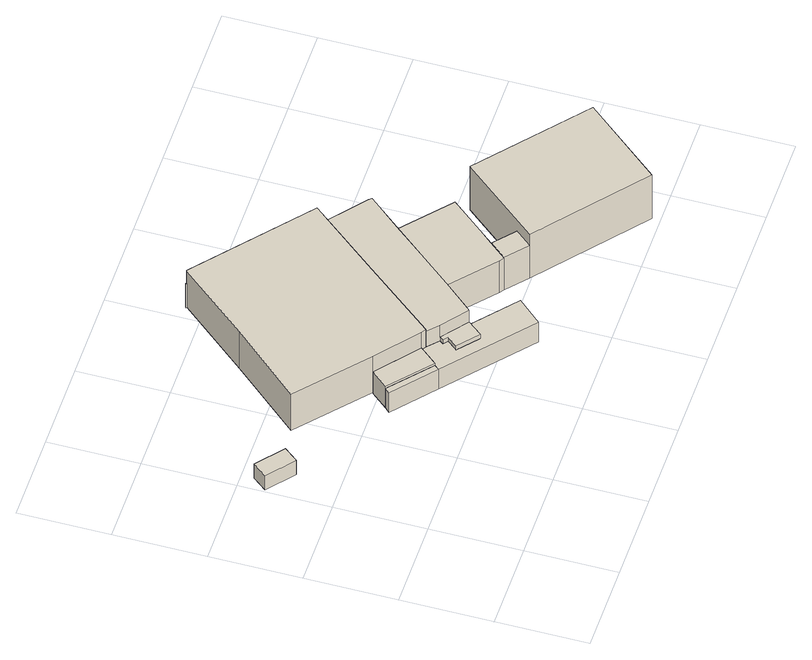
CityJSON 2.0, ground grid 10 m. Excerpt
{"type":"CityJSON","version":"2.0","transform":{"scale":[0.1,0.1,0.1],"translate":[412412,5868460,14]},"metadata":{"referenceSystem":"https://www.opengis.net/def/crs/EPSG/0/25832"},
"CityObjects":{
"building1":{"type":"Building","attributes":{"Gemeindeschluessel":"03454033","AbsoluteHoehe":"14.885","MittlereTraufHoehe":"16.96","Firsthoehe":"16.96","function":"51009_1610","roofType":"1000","measuredHeight":2.08},"address":[{"country":"Germany","locality":"Lorup"}],"geometry":[{"type":"MultiSurface","lod":"1","boundaries":[[[0,1,2,3]],[[4,5,6,7]],[[4,7,3,2]],[[5,4,2,1]],[[6,5,1,0]],[[7,6,0,3]]]}]},
"building2":{"type":"Building","attributes":{"Gemeindeschluessel":"03454033","AbsoluteHoehe":"14.935","MittlereTraufHoehe":"17.764","Firsthoehe":"17.764","function":"51009_1610","roofType":"1000","measuredHeight":2.83},"address":[{"country":"Germany","locality":"Lorup"}],"geometry":[{"type":"MultiSurface","lod":"1","boundaries":[[[8,9,10,11]],[[12,13,14,15]],[[12,15,11,10]],[[13,12,10,9]],[[14,13,9,8]],[[15,14,8,11]]]}]},
"building3":{"type":"Building","attributes":{"Gemeindeschluessel":"03454033","AbsoluteHoehe":"14.947","MittlereTraufHoehe":"18.092","Firsthoehe":"18.403","function":"31001_2000","roofType":"2100","measuredHeight":3.46},"address":[{"country":"Germany","locality":"Lorup"}],"geometry":[{"type":"MultiSurface","lod":"1","boundaries":[[[16,17,18,19]],[[20,21,12,15]],[[20,15,19,18]],[[21,20,18,17]],[[12,21,17,16]],[[15,12,16,19]]]}]},
"building4":{"type":"Building","attributes":{"Gemeindeschluessel":"03454033","AbsoluteHoehe":"14.945","MittlereTraufHoehe":"17.764","Firsthoehe":"17.764","function":"31001_2720","roofType":"1000","measuredHeight":2.82},"address":[{"country":"Germany","locality":"Lorup"}],"geometry":[{"type":"MultiSurface","lod":"1","boundaries":[[[9,22,23,24,25,26,27,28,29,30,31,10]],[[21,32,33,34,35,36,37,38,39,40,13,12]],[[21,12,10,31]],[[32,21,31,30]],[[33,32,30,29]],[[34,33,29,28]],[[35,34,28,27]],[[36,35,27,26]],[[37,36,26,25]],[[38,37,25,24]],[[39,38,24,23]],[[40,39,23,22]],[[13,40,22,9]],[[12,13,9,10]]]}]},
"building5":{"type":"Building","attributes":{"Gemeindeschluessel":"03454033","AbsoluteHoehe":"14.96","MittlereTraufHoehe":"18.215","Firsthoehe":"24.359","function":"31001_2720","roofType":"3100","measuredHeight":9.4},"address":[{"country":"Germany","locality":"Lorup"}],"children":["building5-1"],"geometry":[{"type":"MultiSurface","lod":"1","boundaries":[[[41,42,43,44,45,46,47,48,49,50]],[[51,52,53,54,55,56,57,58,59,60]],[[51,60,50,49]],[[52,51,49,48]],[[53,52,48,47]],[[54,53,47,46]],[[55,54,46,45]],[[56,55,45,44]],[[57,56,44,43]],[[58,57,43,42]],[[59,58,42,41]],[[60,59,41,50]]]}]},
"building5-1":{"type":"BuildingPart","attributes":{"BezugspunktDach":"4000","AbsoluteHoehe":"14.96","MittlereTraufHoehe":"18.46","Firsthoehe":"18.46","measuredHeight":3.5},"parents":["building5"],"geometry":[{"type":"MultiSurface","lod":"1","boundaries":[[[61,62,63,64]],[[65,57,56,66]],[[65,66,64,63]],[[57,65,63,62]],[[56,57,62,61]],[[66,56,61,64]]]}]},
"building6":{"type":"Building","attributes":{"Gemeindeschluessel":"03454033","AbsoluteHoehe":"14.979","MittlereTraufHoehe":"19.352","Firsthoehe":"21.859","function":"31001_1000","roofType":"3100","measuredHeight":6.88},"address":[{"country":"Germany","locality":"Lorup"}],"children":["building6-1","building6-2"],"geometry":[{"type":"MultiSurface","lod":"1","boundaries":[[[67,68,69,70,71,72,73,74,75,76,77]],[[78,79,80,81,51,82,59,83,84,85,86]],[[78,86,77,76]],[[79,78,76,75]],[[80,79,75,74]],[[73,87,88,74]],[[51,81,73,72]],[[82,51,72,71]],[[59,82,71,70]],[[83,59,70,69]],[[68,89,90,69]],[[85,84,68,67]],[[86,85,67,77]],[[87,81,80,88]],[[89,84,83,90]]]}]},
"building6-1":{"type":"BuildingPart","attributes":{"AbsoluteHoehe":"14.979","MittlereTraufHoehe":"18.409","Firsthoehe":"18.409","roofType":"1000","measuredHeight":3.43},"parents":["building6"],"geometry":[{"type":"MultiSurface","lod":"1","boundaries":[[[91,92,93,88,87,94]],[[81,80,95,96,97,98]],[[81,98,94,87]],[[95,80,88,93]],[[96,95,93,92]],[[97,96,92,91]],[[98,97,91,94]],[[80,81,87,88]]]}]},
"building6-2":{"type":"BuildingPart","attributes":{"BezugspunktDach":"4000","AbsoluteHoehe":"14.979","MittlereTraufHoehe":"18.479","Firsthoehe":"18.479","measuredHeight":3.5},"parents":["building6"],"geometry":[{"type":"MultiSurface","lod":"1","boundaries":[[[89,99,100,90]],[[101,102,84,83]],[[101,83,90,100]],[[102,101,100,99]],[[84,102,99,89]],[[83,84,89,90]]]}]},
"building7":{"type":"Building","attributes":{"Gemeindeschluessel":"03454033","AbsoluteHoehe":"15.12","MittlereTraufHoehe":"19.379","Firsthoehe":"20.944","function":"31001_2000","roofType":"3100","measuredHeight":5.82},"address":[{"country":"Germany","locality":"Lorup"}],"geometry":[{"type":"MultiSurface","lod":"1","boundaries":[[[103,104,105,106,107,108,109,110]],[[111,112,113,114,115,116,117,118]],[[111,118,110,109]],[[112,111,109,108]],[[113,112,108,107]],[[114,113,107,106]],[[115,114,106,105]],[[116,115,105,104]],[[117,116,104,103]],[[118,117,103,110]]]}]},
"building8":{"type":"Building","attributes":{"Gemeindeschluessel":"03454033","AbsoluteHoehe":"15.051","MittlereTraufHoehe":"19.869","Firsthoehe":"23.232","function":"31001_1210","roofType":"3200","measuredHeight":8.18},"address":[{"country":"Germany","locality":"Lorup","thoroughfareNumber":"11","thoroughfareName":"Gehlenberger Straße"}],"children":["building8-1"],"geometry":[{"type":"MultiSurface","lod":"1","boundaries":[[[119,120,121,122]],[[123,124,125,126]],[[123,126,122,121]],[[124,123,121,120]],[[125,124,120,119]],[[122,126,127,128,129,119]],[[128,127,125,129]]]}]},
"building8-1":{"type":"BuildingPart","attributes":{"AbsoluteHoehe":"15.051","MittlereTraufHoehe":"19.869","Firsthoehe":"19.869","roofType":"1000","measuredHeight":4.82},"parents":["building8"],"geometry":[{"type":"MultiSurface","lod":"1","boundaries":[[[130,129,128,131]],[[127,125,118,117]],[[127,117,131,128]],[[118,125,129,130]],[[117,118,130,131]],[[125,127,128,129]]]}]}
},
"vertices":[
[3,272,30],[32,248,30],[44,263,30],[15,287,30],[44,263,9],[32,248,9],[3,272,9],[15,287,9],
[139,184,38],[184,146,38],[188,151,38],[144,189,38],[188,151,9],[184,146,9],[139,184,9],[144,189,9],
[188,151,41],[204,170,41],[159,207,41],[144,189,41],[159,207,9],[204,170,9],
[274,69,38],[297,95,38],[250,135,38],[236,118,38],[214,137,38],[223,148,38],[218,152,38],[221,156,38],[209,167,38],[204,170,38],[209,167,9],[221,156,9],[218,152,9],[223,148,9],[214,137,9],[236,118,9],[250,135,9],[297,95,9],[274,69,9],
[323,306,64],[334,319,64],[215,419,64],[214,418,64],[151,344,64],[86,270,64],[159,207,64],[204,170,64],[209,167,64],[271,243,64],[209,167,10],[204,170,10],[159,207,10],[86,270,10],[151,344,10],[214,418,10],[215,419,10],[334,319,10],[323,306,10],[271,243,10],
[214,418,45],[215,419,45],[214,420,45],[213,419,45],[214,420,10],[213,419,10],
[335,236,61],[365,271,61],[362,274,61],[323,306,61],[266,236,61],[209,167,61],[221,156,61],[249,134,61],[250,135,61],[277,166,61],[307,202,61],[277,166,10],[250,135,10],[249,134,10],[221,156,10],[266,236,10],[362,274,10],[365,271,10],[335,236,10],[307,202,10],[221,156,44],[249,134,44],[365,271,45],[362,274,45],
[223,148,44],[214,137,44],[236,118,44],[218,152,44],[236,118,10],[214,137,10],[223,148,10],[218,152,10],
[365,272,45],[363,275,45],[363,275,10],[365,272,10],
[344,140,58],[358,156,58],[387,191,58],[335,236,58],[306,201,58],[277,166,58],[324,125,58],[329,122,58],[324,125,11],[277,166,11],[306,201,11],[335,236,11],[387,191,11],[358,156,11],[344,140,11],[329,122,11],
[352,102,76],[464,9,76],[534,92,76],[422,186,76],[534,92,11],[464,9,11],[352,102,11],[422,186,11],[367,120,11],[367,120,59],[352,102,59],
[329,122,59],[344,140,59]
]}
